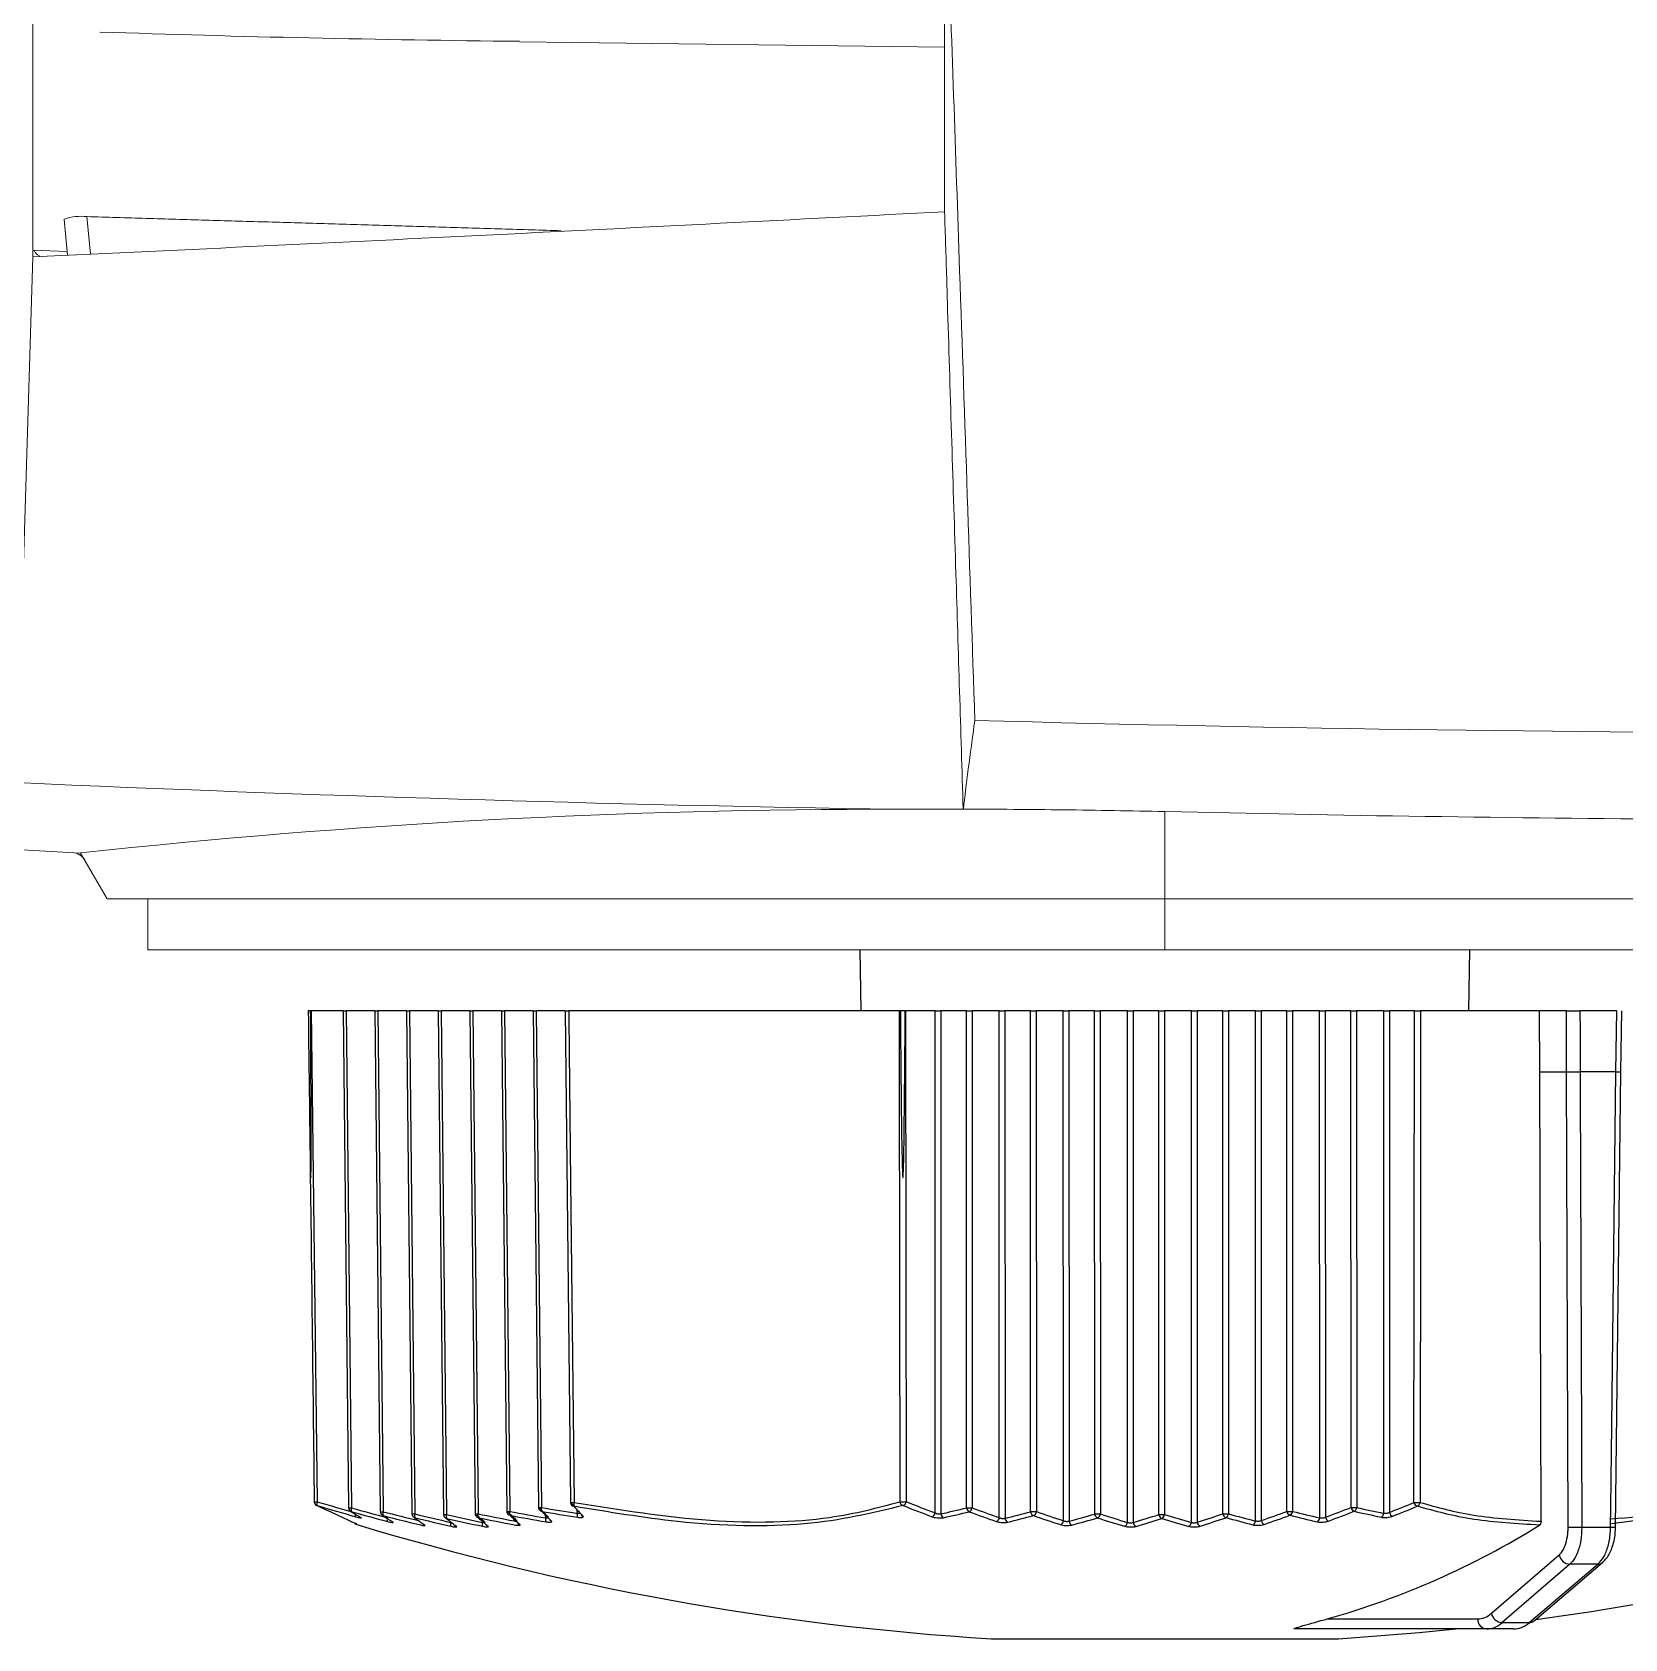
# Model space of a CAD drawing. Extents: x 9.3 to 87, y 1.1 to 68.8.
# Drawn here: x 17.489 to 19.055, y 23.045 to 24.625 of the extents above; entities that cross this region are included whole.
import ezdxf

# ---------------------------------------------------------------- set-up
doc = ezdxf.new("R2010")
doc.units = 0
doc.header["$MEASUREMENT"] = 0
doc.linetypes.add('SLD-Solid', pattern=[0])
doc.layers.add('OBJECT', color=7, linetype='CONTINUOUS')

msp = doc.modelspace()

# ---------------------------------------------------------------- linework, layer by layer
at = {"layer": 'OBJECT', "linetype": 'SLD-Solid', "lineweight": 15}
for p, q in [((17.9678, 24.6157), (18.3859, 24.6104)), ((17.5204, 24.4409), (17.5204, 24.4414)), ((17.5236, 24.4057), (17.5204, 24.4414)), ((17.5204, 24.4409), (17.5235, 24.4057)), ((17.5427, 24.4438), (17.546, 24.4068)), ((17.4737, 23.8871), (17.4894, 24.4041)), ((17.4894, 24.4107), (17.5232, 24.4095)), ((18.4044, 23.861), (18.3399, 23.861)), ((18.6024, 23.8587), (18.6024, 23.7728)), ((17.5363, 23.8179), (17.5624, 23.7728)), ((18.6024, 23.7728), (17.5624, 23.7728)), ((17.6024, 23.7728), (17.6024, 23.7228)), ((19.6224, 23.7728), (18.6024, 23.7728)), ((18.6024, 23.7728), (18.6024, 23.7228)), ((17.6024, 23.7228), (18.6024, 23.7228)), ((18.6024, 23.7228), (19.6024, 23.7228))]:
    msp.add_line(p, q, dxfattribs=at)
at = {"layer": 'OBJECT'}
for p, q in [((18.3024, 23.7228), (18.3034, 23.6628)), ((18.9014, 23.6628), (18.9024, 23.7228)), ((17.7626, 23.6628), (17.7603, 23.6628)), ((17.7626, 23.6628), (17.7631, 23.6628)), ((17.7631, 23.6628), (17.769, 23.18)), ((17.7947, 23.6628), (17.7631, 23.6628)), ((17.7947, 23.6628), (17.7999, 23.1739)), ((17.7947, 23.6628), (17.7976, 23.6628)), ((17.7976, 23.6628), (17.8028, 23.1739)), ((17.8258, 23.6628), (17.7976, 23.6628)), ((17.8258, 23.6628), (17.8311, 23.1702)), ((17.8258, 23.6628), (17.8287, 23.6628)), ((17.8287, 23.6628), (17.8339, 23.1702)), ((17.8569, 23.6628), (17.8287, 23.6628)), ((17.8569, 23.6628), (17.8622, 23.1679)), ((17.8569, 23.6628), (17.8598, 23.6628)), ((17.8598, 23.6628), (17.8651, 23.1679)), ((17.888, 23.6628), (17.8598, 23.6628)), ((17.888, 23.6628), (17.8933, 23.1672)), ((17.888, 23.6628), (17.8909, 23.6628)), ((17.8909, 23.6628), (17.8962, 23.1672)), ((17.9192, 23.6628), (17.8909, 23.6628)), ((17.9192, 23.6628), (17.9244, 23.1681)), ((17.9192, 23.6628), (17.922, 23.6628)), ((17.922, 23.6628), (17.9273, 23.1681)), ((17.9503, 23.6628), (17.922, 23.6628)), ((17.9503, 23.6628), (17.9555, 23.1704)), ((17.9503, 23.6628), (17.9531, 23.6628)), ((17.9531, 23.6628), (17.9584, 23.1704)), ((17.9814, 23.6628), (17.9531, 23.6628)), ((17.9814, 23.6628), (17.9866, 23.1743)), ((17.9814, 23.6628), (17.9843, 23.6628)), ((17.9843, 23.6628), (17.9895, 23.1743)), ((18.0125, 23.6628), (17.9843, 23.6628)), ((18.0127, 23.6628), (18.0181, 23.1793)), ((18.3414, 23.6628), (18.0163, 23.6628)), ((18.3414, 23.6628), (18.3424, 23.6628)), ((18.3471, 23.6628), (18.3424, 23.6628)), ((18.3471, 23.6628), (18.3475, 23.6628)), ((18.3475, 23.6628), (18.3481, 23.18)), ((18.3766, 23.6628), (18.3475, 23.6628)), ((18.3767, 23.169), (18.3766, 23.6628)), ((18.3766, 23.6628), (18.3822, 23.6628)), ((18.3822, 23.6628), (18.3823, 23.1681)), ((18.4074, 23.6628), (18.3822, 23.6628)), ((18.4075, 23.1739), (18.4074, 23.6628)), ((18.4074, 23.6628), (18.413, 23.6628)), ((18.413, 23.6628), (18.4131, 23.1739)), ((18.4396, 23.6628), (18.413, 23.6628)), ((18.4397, 23.1643), (18.4396, 23.6628)), ((18.4396, 23.6628), (18.4452, 23.6628)), ((18.4452, 23.6628), (18.4453, 23.1637)), ((18.4704, 23.6628), (18.4452, 23.6628)), ((18.4705, 23.1702), (18.4704, 23.6628)), ((18.4704, 23.6628), (18.476, 23.6628)), ((18.476, 23.6628), (18.4761, 23.1702)), ((18.5026, 23.6628), (18.476, 23.6628)), ((18.5027, 23.1612), (18.5026, 23.6628)), ((18.5026, 23.6628), (18.5082, 23.6628)), ((18.5082, 23.6628), (18.5083, 23.1609)), ((18.5334, 23.6628), (18.5082, 23.6628)), ((18.5335, 23.1679), (18.5334, 23.6628)), ((18.5334, 23.6628), (18.539, 23.6628)), ((18.539, 23.6628), (18.5391, 23.1679)), ((18.5656, 23.6628), (18.539, 23.6628)), ((18.5657, 23.1596), (18.5656, 23.6628)), ((18.5656, 23.6628), (18.5712, 23.6628)), ((18.5712, 23.6628), (18.5713, 23.1595)), ((18.5964, 23.6628), (18.5712, 23.6628)), ((18.5965, 23.1672), (18.5964, 23.6628)), ((18.5964, 23.6628), (18.602, 23.6628)), ((18.602, 23.6628), (18.6021, 23.1672)), ((18.6286, 23.6628), (18.602, 23.6628)), ((18.6287, 23.1596), (18.6286, 23.6628)), ((18.6286, 23.6628), (18.6342, 23.6628)), ((18.6342, 23.6628), (18.6343, 23.1598)), ((18.6594, 23.6628), (18.6342, 23.6628)), ((18.6595, 23.1681), (18.6594, 23.6628)), ((18.6594, 23.6628), (18.665, 23.6628)), ((18.665, 23.6628), (18.6651, 23.1681)), ((18.6916, 23.6628), (18.665, 23.6628)), ((18.6917, 23.161), (18.6916, 23.6628)), ((18.6916, 23.6628), (18.6972, 23.6628)), ((18.6972, 23.6628), (18.6973, 23.1615)), ((18.7224, 23.6628), (18.6972, 23.6628)), ((18.7225, 23.1704), (18.7224, 23.6628)), ((18.7224, 23.6628), (18.728, 23.6628)), ((18.728, 23.6628), (18.7281, 23.1704)), ((18.7546, 23.6628), (18.728, 23.6628)), ((18.7547, 23.164), (18.7546, 23.6628)), ((18.7546, 23.6628), (18.7602, 23.6628)), ((18.7602, 23.6628), (18.7603, 23.1647)), ((18.7854, 23.6628), (18.7602, 23.6628)), ((18.7855, 23.1743), (18.7854, 23.6628)), ((18.7854, 23.6628), (18.791, 23.6628)), ((18.791, 23.6628), (18.7911, 23.1743)), ((18.8176, 23.6628), (18.791, 23.6628)), ((18.8177, 23.1685), (18.8176, 23.6628)), ((18.8176, 23.6628), (18.8232, 23.6628)), ((18.8232, 23.6628), (18.8233, 23.1695)), ((18.8479, 23.6628), (18.8232, 23.6628)), ((18.8474, 23.1793), (18.8479, 23.6628)), ((18.9708, 23.6628), (18.8539, 23.6628)), ((18.971, 23.6028), (18.9708, 23.6628)), ((18.9972, 23.6628), (18.9708, 23.6628)), ((18.9974, 23.6028), (18.9972, 23.6628)), ((19.0467, 23.6628), (19.0106, 23.6628)), ((19.0509, 23.6028), (19.0516, 23.6628)), ((18.971, 23.6028), (18.9974, 23.6028)), ((18.9989, 23.155), (18.9974, 23.6028)), ((19.046, 23.6028), (19.0109, 23.6028)), ((19.0456, 23.155), (19.0509, 23.6028)), ((17.7689, 23.1762), (17.7684, 23.1764)), ((17.9937, 23.164), (17.9936, 23.1666)), ((18.0247, 23.1685), (18.0247, 23.1718)), ((19.1785, 23.1762), (19.0417, 23.1581)), ((17.9626, 23.161), (17.9626, 23.1629)), ((19.0124, 23.155), (19.0407, 23.155)), ((18.9235, 23.0702), (18.9901, 23.1276)), ((19.0007, 23.1185), (18.9341, 23.0611)), ((18.9608, 23.0611), (19.0283, 23.1185)), ((18.9654, 23.0627), (19.0328, 23.1201)), ((18.9188, 23.0548), (18.7303, 23.0548)), ((18.7621, 23.0647), (18.9101, 23.0647)), ((18.9454, 23.0548), (18.9188, 23.0548)), ((18.9341, 23.0611), (18.9608, 23.0611)), ((18.4316, 23.0451), (18.6868, 23.0451)), ((18.4326, 23.0451), (18.7722, 23.0451)), ((18.6868, 23.0451), (18.7732, 23.0451))]:
    msp.add_line(p, q, dxfattribs=at)
at = {"layer": 'OBJECT', "flags": 128}
for points in [[(18.0163, 23.6628), (18.0164, 23.6548), (18.0167, 23.6228), (18.0182, 23.4948), (18.0216, 23.1793)], [(18.3421, 23.18), (18.3421, 23.188), (18.3421, 23.22), (18.3419, 23.348), (18.3414, 23.6628)], [(18.8539, 23.6628), (18.8539, 23.6548), (18.8539, 23.6228), (18.8538, 23.4948), (18.8534, 23.1793)], [(19.0106, 23.6628), (19.0107, 23.6428), (19.0109, 23.6028)], [(19.046, 23.6028), (19.0463, 23.6228), (19.0467, 23.6628)], [(18.9723, 23.1607), (18.9717, 23.3804), (18.971, 23.6028)], [(19.0109, 23.6028), (19.0109, 23.5828), (19.0112, 23.5028), (19.0124, 23.155)], [(19.0407, 23.155), (19.0409, 23.175), (19.0419, 23.255), (19.046, 23.6028)], [(17.8018, 23.1706), (17.8022, 23.1704), (17.8027, 23.1701)], [(17.8115, 23.1646), (17.8118, 23.1645), (17.8123, 23.1643)], [(17.8425, 23.1604), (17.843, 23.1601), (17.8436, 23.1599)], [(18.7732, 23.0451), (18.8526, 23.0512), (18.8886, 23.0548)]]:
    msp.add_lwpolyline(points, dxfattribs=at)
at = {"layer": 'OBJECT', "linetype": 'SLD-Solid', "lineweight": 15}
for centre, radius, start, end in [((18.1439, 41.9672), 17.3519, 268.05574, 269.41864), ((17.5367, 24.3939), 0.0502, 83.0753, 108.9034), ((17.4989, 24.4131), 0.00853, 197.0901, 271.2254), ((19.3134, 58.0705), 34.2987, 261.47545, 267.03018), ((18.3275, 16.5544), 7.3065, 89.90267, 96.21657), ((17.5275, 23.8033), 0.015, 30.0021, 87.015)]:
    msp.add_arc(centre, radius, start, end, dxfattribs=at)
at = {"layer": 'OBJECT'}
for centre, radius, start, end in [((19.0041, 24.2297), 0.6269, 269.3864, 270.6136), ((19.0501, 23.8652), 0.2624, 269.1099, 270.1702), ((17.7701, 23.18), 0.004, 180.6959, 244.6699), ((17.767, 23.2943), 0.1143, 269.5566, 270.9943), ((17.7733, 23.178), 0.0047, 155.0622, 202.3319), ((18.4901, 25.5823), 2.5118, 253.3153, 254.2172), ((18.4889, 25.5818), 2.5074, 253.3152, 254.2174), ((17.8039, 23.174), 0.004, 180.6123, 237.4396), ((17.8011, 23.2569), 0.083, 269.1628, 271.142), ((17.8072, 23.172), 0.00487, 156.6416, 202.2631), ((17.9602, 23.4167), 0.2926, 237.4285, 239.6329), ((18.4771, 25.5802), 2.5026, 254.3685, 255.2071), ((18.4779, 25.5869), 2.5057, 254.3696, 255.206), ((17.8095, 23.1667), 0.00306, 160.8592, 209.7185), ((17.8351, 23.1702), 0.004, 180.6123, 234.958), ((17.8323, 23.2532), 0.0831, 269.1635, 271.1413), ((17.8348, 23.1698), 0.00358, 234.8767, 255.7038), ((17.8386, 23.1683), 0.00504, 158.1232, 202.1614), ((18.4641, 25.5823), 2.4931, 255.3579, 256.1945), ((18.0165, 23.4266), 0.3179, 234.9465, 237.0354), ((18.4649, 25.5815), 2.4962, 255.3576, 256.1944), ((17.8662, 23.168), 0.004, 180.6123, 232.6112), ((17.8634, 23.2525), 0.0845, 269.1865, 271.13), ((17.866, 23.1676), 0.0036, 232.667, 256.6556), ((17.87, 23.1661), 0.00522, 159.5867, 202.0746), ((18.451, 25.5796), 2.4818, 256.3446, 257.1813), ((17.8973, 23.1673), 0.004, 180.6123, 230.3922), ((17.8945, 23.2518), 0.0845, 269.1865, 271.13), ((17.9013, 23.1655), 0.0054, 160.9946, 202.0511), ((18.4379, 25.5771), 2.47, 257.3309, 258.1682), ((17.9284, 23.1681), 0.004, 180.6123, 228.2934), ((17.9257, 23.2497), 0.0817, 269.1524, 271.1641), ((18.1984, 23.4752), 0.4115, 228.282, 230.0511), ((17.9282, 23.1678), 0.00357, 228.3997, 258.7836), ((17.9326, 23.1664), 0.00558, 162.3786, 202.0348), ((18.4235, 25.5676), 2.4503, 258.3165, 259.1573), ((17.9595, 23.1704), 0.004, 180.6123, 226.3075), ((17.9568, 23.2534), 0.083, 269.1629, 271.1419), ((18.2666, 23.4957), 0.45, 226.2976, 227.9687), ((17.9592, 23.1701), 0.00354, 226.4141, 259.9038), ((17.9639, 23.1688), 0.00576, 163.7374, 202.065), ((18.4132, 25.5791), 2.4513, 259.3078, 260.1454), ((18.2693, 23.4918), 0.4498, 226.2965, 227.9708), ((18.4124, 25.5697), 2.4456, 259.3061, 260.1469), ((17.9906, 23.1743), 0.004, 180.6123, 224.4268), ((17.9878, 23.2588), 0.0845, 269.1865, 271.13), ((18.3389, 23.5194), 0.493, 224.4195, 225.9958), ((17.9903, 23.174), 0.00353, 224.5717, 260.9829), ((17.9952, 23.1728), 0.00595, 165.0701, 202.117), ((18.3993, 25.5713), 2.4318, 260.2983, 261.14), ((18.3415, 23.5152), 0.4925, 224.4172, 225.9975), ((18.3996, 25.5676), 2.4319, 260.2975, 261.1404), ((18.0221, 23.1793), 0.004, 180.637, 222.7083), ((18.0195, 23.3081), 0.1288, 269.3683, 270.9446), ((18.4317, 23.561), 0.5627, 222.7159, 223.2611), ((18.0217, 23.179), 0.00352, 222.9323, 262.0495), ((18.0353, 23.1759), 0.0141, 166.324, 181.7523), ((18.4165, 23.5402), 0.5378, 222.7007, 224.1306), ((18.0306, 23.1671), 0.006, 165.9188, 202.7998), ((18.031, 23.1693), 0.00353, 223.5012, 261.9804), ((18.3465, 23.1804), 0.00444, 185.1739, 249.8208), ((18.3451, 23.4143), 0.2343, 269.2637, 270.7363), ((18.3435, 23.1807), 0.00473, 289.0943, 351.4018), ((18.9182, 24.6165), 1.5501, 248.2996, 249.4328), ((18.9205, 24.6184), 1.5481, 248.2998, 249.4328), ((18.3721, 23.1696), 0.00468, 289.2977, 352.1917), ((18.089, 24.4849), 1.3491, 282.5568, 283.6557), ((18.3868, 23.1683), 0.00449, 183.307, 244.2329), ((18.0916, 24.481), 1.349, 282.5559, 283.6565), ((18.4103, 23.4493), 0.2754, 269.4171, 270.5829), ((18.412, 23.1742), 0.00453, 183.9863, 244.4375), ((18.4084, 23.1746), 0.00471, 290.1944, 352.1577), ((18.9429, 24.6049), 1.5305, 249.6242, 250.6841), ((18.9458, 24.6082), 1.53, 249.625, 250.6837), ((18.1177, 24.4913), 1.3675, 283.8593, 284.9495), ((18.1206, 24.4867), 1.3666, 283.858, 284.9504), ((18.4733, 23.4456), 0.2754, 269.4171, 270.5829), ((18.475, 23.1705), 0.00456, 184.6489, 245.592), ((18.4715, 23.1707), 0.00468, 291.288, 352.8692), ((18.9687, 24.5954), 1.5125, 250.8757, 251.94), ((18.9708, 24.5968), 1.5099, 250.8759, 251.9405), ((18.1467, 24.4963), 1.3836, 285.1505, 286.2344), ((18.5363, 23.4414), 0.2735, 269.4129, 270.5871), ((18.538, 23.1684), 0.00458, 185.2956, 246.7396), ((18.5345, 23.1685), 0.00466, 292.3945, 353.5621), ((18.9964, 24.5865), 1.4905, 252.1313, 253.2022), ((18.1763, 24.499), 1.3965, 286.4314, 287.5124), ((18.5993, 23.4407), 0.2734, 269.4129, 270.5871), ((18.6011, 23.1677), 0.0046, 185.964, 247.8639), ((18.5975, 23.1677), 0.00463, 293.5144, 354.2641), ((19.023, 24.5786), 1.4728, 253.3936, 254.4702), ((18.2033, 24.5095), 1.4169, 287.7074, 288.7803), ((18.6623, 23.4365), 0.2685, 269.402, 270.598), ((18.6641, 23.1686), 0.00463, 186.6335, 248.9792), ((18.6605, 23.1685), 0.00461, 294.6656, 354.9376), ((19.0489, 24.5672), 1.4509, 254.6612, 255.7474), ((18.2301, 24.5201), 1.4367, 288.9746, 290.0408), ((18.2335, 24.5153), 1.4356, 288.9739, 290.0424), ((18.7253, 23.4458), 0.2754, 269.4171, 270.5829), ((18.7271, 23.171), 0.00465, 187.2952, 250.0895), ((18.7235, 23.1708), 0.00459, 295.7957, 355.638), ((19.0749, 24.5616), 1.4381, 255.9398, 257.031), ((19.0783, 24.5691), 1.4418, 255.942, 257.0288), ((18.2559, 24.5329), 1.4582, 290.2376, 291.2966), ((18.7649, 23.1653), 0.00463, 187.2881, 250.9871), ((18.2571, 24.5341), 1.4635, 290.2389, 291.2956), ((18.7883, 23.4477), 0.2734, 269.4129, 270.5871), ((18.7901, 23.1749), 0.00467, 187.9739, 251.1802), ((18.7865, 23.1746), 0.00456, 296.9582, 356.3323), ((19.103, 24.5575), 1.4221, 257.2265, 258.3243), ((19.1054, 24.5609), 1.4218, 257.2274, 258.3239), ((18.8132, 23.1688), 0.00451, 297.1949, 357.0373), ((18.2798, 24.5495), 1.4832, 291.4948, 292.4988), ((18.8279, 23.1702), 0.00465, 187.9542, 252.0779), ((18.2843, 24.5426), 1.4798, 291.4938, 292.5016), ((18.8504, 23.4153), 0.2361, 269.2646, 270.7354), ((18.852, 23.18), 0.00469, 188.6257, 252.249), ((18.849, 23.1797), 0.00445, 290.8199, 354.9379), ((18.6024, 25.7777), 2.7379, 253.0889, 266.4243), ((17.8413, 23.1623), 0.00365, 157.8458, 208.1883), ((18.0754, 23.4392), 0.3463, 232.6011, 234.5776), ((18.453, 25.584), 2.4902, 256.3451, 257.1803), ((17.8756, 23.1606), 0.00359, 234.1205, 256.6749), ((17.8971, 23.1669), 0.00358, 230.4562, 257.7226), ((18.1372, 23.4545), 0.3778, 230.3816, 232.2506), ((18.4393, 25.579), 2.4758, 257.3312, 258.1678), ((17.9053, 23.1579), 0.00526, 160.4511, 202.7626), ((17.9067, 23.1593), 0.00359, 231.6432, 257.6882), ((18.2023, 23.4726), 0.4131, 228.2846, 230.0494), ((18.4256, 25.5734), 2.4601, 258.318, 259.1568), ((17.9366, 23.1579), 0.00544, 161.8565, 202.7283), ((17.9378, 23.1595), 0.00358, 229.4022, 258.7361), ((17.9688, 23.1612), 0.00354, 227.2088, 259.9097), ((17.9993, 23.1625), 0.00581, 164.5883, 202.7471), ((17.9999, 23.1645), 0.00355, 225.3657, 260.8931), ((18.4351, 23.1649), 0.00466, 290.3881, 352.8887), ((18.4498, 23.164), 0.00451, 183.9616, 245.3932), ((18.4981, 23.1617), 0.00463, 291.4961, 353.588), ((18.5128, 23.1612), 0.00453, 184.6141, 246.5442), ((18.1499, 24.4909), 1.3819, 285.1489, 286.2358), ((18.9955, 24.5889), 1.497, 252.1326, 253.2003), ((18.5611, 23.1601), 0.00461, 292.6056, 354.2863), ((18.5758, 23.16), 0.00456, 185.2708, 247.6771), ((18.1773, 24.5012), 1.4028, 286.4328, 287.5105), ((19.0215, 24.5789), 1.4771, 253.3944, 254.4694), ((18.6241, 23.16), 0.00459, 293.7352, 354.9719), ((18.6388, 23.1602), 0.00458, 185.9383, 248.7912), ((18.2055, 24.5082), 1.4195, 287.707, 288.7796), ((19.0475, 24.5683), 1.4558, 254.6628, 255.7468), ((18.6871, 23.1614), 0.00456, 294.8665, 355.6649), ((18.7019, 23.162), 0.0046, 186.606, 249.9039), ((18.7502, 23.1643), 0.00454, 296.0322, 356.3444), ((18.5429, 23.8438), 0.8093, 285.7099, 301.9302), ((18.6024, 25.7777), 2.7379, 277.6549, 286.9098), ((19.0057, 23.7726), 0.6177, 269.3753, 270.6247), ((19.0448, 23.4162), 0.2612, 269.0992, 270.1729), ((19.0014, 23.13), 0.0115, 192.0143, 266.663), ((19.0284, 23.1254), 0.00685, 268.6484, 310.0548), ((18.9348, 23.0726), 0.0115, 192.0147, 266.6624), ((18.9194, 23.0642), 0.0094, 176.7403, 265.7625), ((18.961, 23.068), 0.00688, 268.7396, 309.8198), ((18.4326, 23.0601), 0.015, 266.4243, 270), ((18.7722, 23.0601), 0.015, 270, 273.5757)]:
    msp.add_arc(centre, radius, start, end, dxfattribs=at)
at = {"layer": 'OBJECT', "linetype": 'SLD-Solid', "lineweight": 15}
msp.add_ellipse((-16.1813, 28.0208), major_axis=(44.0055, -1.9284), ratio=0.075723, start_param=5.586972, end_param=5.619237, dxfattribs=at)
at = {"layer": 'OBJECT'}
for centre, major_axis, ratio, start_param, end_param in [((18.6116, 22.7734), (0.8127, 0.1951), 0.35037, 0.950638, 0.989518), ((18.9095, 23.1347), (-0.0007, 0.07), 0.494062, 3.136634, 3.537004), ((18.9182, 23.1348), (-0.0007, 0.08), 0.494071, 3.137253, 3.537624), ((18.9459, 23.1348), (0.0007, 0.08), 0.494071, 3.145932, 3.546303)]:
    msp.add_ellipse(centre, major_axis=major_axis, ratio=ratio, start_param=start_param, end_param=end_param, dxfattribs=at)
at = {"layer": 'OBJECT', "linetype": 'SLD-Solid', "lineweight": 15}
for points, knots in [([(17.4894, 26.0365), (17.4894, 26.0132), (17.4894, 25.99), (17.4894, 25.9438), (17.4894, 25.9209), (17.4894, 25.8527), (17.4894, 25.8079), (17.4894, 25.6756), (17.4894, 25.5902), (17.4894, 25.4661), (17.4894, 25.4255), (17.4894, 25.346), (17.4894, 25.3071), (17.4894, 25.1929), (17.4894, 25.1201), (17.4894, 24.9812), (17.4894, 24.9154), (17.4894, 24.7916), (17.4894, 24.7335), (17.4894, 24.5708), (17.4894, 24.479), (17.4894, 24.4041)], [0, 0, 0, 0, 0.03125, 0.03125, 0.0625, 0.0625, 0.125, 0.125, 0.25, 0.25, 0.3125, 0.3125, 0.375, 0.375, 0.5, 0.5, 0.625, 0.625, 0.75, 0.75, 1, 1, 1, 1]), ([(18.3859, 24.4486), (18.3859, 24.4866), (18.3859, 24.5283), (18.3859, 24.5963), (18.3859, 24.6199), (18.3859, 24.6689), (18.3859, 24.6944), (18.3859, 24.7731), (18.3859, 24.829), (18.3859, 24.9178), (18.3859, 24.9482), (18.3859, 25.0107), (18.3859, 25.0428), (18.3859, 25.1414), (18.3859, 25.21), (18.3859, 25.3173), (18.3859, 25.3538), (18.3859, 25.4283), (18.3859, 25.4663), (18.3859, 25.6594), (18.3859, 25.8235), (18.3859, 25.9972)], [0, 0, 0, 0, 0.125, 0.125, 0.1875, 0.1875, 0.25, 0.25, 0.375, 0.375, 0.4375, 0.4375, 0.5, 0.5, 0.625, 0.625, 0.6875, 0.6875, 0.75, 0.75, 1, 1, 1, 1]), ([(18.3887, 24.7347), (18.3928, 24.62), (18.3968, 24.5052), (18.4007, 24.3905), (18.4058, 24.2431), (18.4107, 24.0957), (18.4156, 23.9483)], [0, 0, 0, 0, 0.01018856, 0.01018856, 0.01018856, 0.02327874, 0.02327874, 0.02327874, 0.02327874]), ([(18.4042, 23.861), (18.4018, 23.9383), (18.3994, 24.0156), (18.397, 24.0929), (18.3943, 24.1791), (18.3916, 24.2652), (18.3889, 24.3513), (18.3883, 24.3729), (18.3876, 24.3944), (18.3869, 24.4159), (18.3866, 24.4267), (18.3862, 24.4375), (18.3859, 24.4482), (18.3859, 24.4484), (18.3859, 24.4485), (18.3859, 24.4486)], [0.02346042, 0.02346042, 0.02346042, 0.02346042, 0.03024555, 0.03024555, 0.03024555, 0.03780694, 0.03780694, 0.03780694, 0.03969728, 0.03969728, 0.03969728, 0.04064246, 0.04064246, 0.04064246, 0.04065345, 0.04065345, 0.04065345, 0.04065345]), ([(18.4044, 23.861), (18.4371, 23.861), (18.4699, 23.8608), (18.5359, 23.86), (18.5691, 23.8594), (18.6024, 23.8587)], [0, 0, 0, 0, 0.5, 0.5, 1, 1, 1, 1])]:
    msp.add_open_spline(points, degree=3, knots=knots, dxfattribs=at)
for points, degree in [([(18.0089, 24.4299), (17.5427, 24.4438)], 1), ([(18.4156, 23.9483), (18.4108, 23.9138), (18.4071, 23.8847), (18.4044, 23.861)], 3), ([(19.3244, 23.9358), (19.0214, 23.9359), (18.7184, 23.9401), (18.4156, 23.9483)], 3), ([(17.4737, 23.8871), (17.763, 23.8742), (18.0517, 23.8655), (18.3399, 23.8609)], 3), ([(18.3399, 23.861), (18.3399, 23.861), (18.3399, 23.8609), (18.3399, 23.8609)], 3), ([(18.4044, 23.861), (18.4043, 23.861), (18.4043, 23.861), (18.4042, 23.861)], 3), ([(18.6024, 23.8587), (18.9439, 23.8509), (19.2848, 23.8487), (19.6252, 23.8521)], 3)]:
    msp.add_open_spline(points, degree=degree, dxfattribs=at)
at = {"layer": 'OBJECT'}
for points, knots in [([(17.7603, 23.6628), (17.7603, 23.6601), (17.7604, 23.6468), (17.7608, 23.6127), (17.7614, 23.571), (17.7619, 23.5348), (17.7622, 23.5167), (17.7624, 23.5077), (17.7625, 23.5032), (17.7626, 23.501), (17.7626, 23.5), (17.7627, 23.4996), (17.7627, 23.4993), (17.7627, 23.4991), (17.7627, 23.4989), (17.7627, 23.4988), (17.7627, 23.4988), (17.7627, 23.4987), (17.7628, 23.4987), (17.7628, 23.4987), (17.7628, 23.4987), (17.7628, 23.4987), (17.7628, 23.4987), (17.7628, 23.4987), (17.7628, 23.4987), (17.7628, 23.4987), (17.7628, 23.4988), (17.7628, 23.4991), (17.7629, 23.5004), (17.763, 23.5056), (17.7631, 23.5266), (17.763, 23.58), (17.7628, 23.6293), (17.7626, 23.6628), (17.7626, 23.6628)], [0, 0, 0, 0, 0.024365, 0.121825, 0.310977, 0.405464, 0.452691, 0.476305, 0.488116, 0.494026, 0.495988, 0.497304, 0.498186, 0.498779, 0.499177, 0.499446, 0.499627, 0.49975, 0.499835, 0.499915, 0.499955, 0.499985, 0.500005, 0.500026, 0.500049, 0.50009, 0.500216, 0.500792, 0.503077, 0.512204, 0.548696, 0.694651, 0.999856, 1, 1, 1, 1]), ([(18.0127, 23.6628), (18.0127, 23.6628), (18.0127, 23.6628), (18.013, 23.6628), (18.0137, 23.6628), (18.0148, 23.6628), (18.0157, 23.6628), (18.0162, 23.6628), (18.0163, 23.6628)], [0, 0, 0, 0, 0.044754, 0.275172, 0.505534, 0.735905, 0.966268, 1, 1, 1, 1]), ([(18.3424, 23.6628), (18.3424, 23.6601), (18.3425, 23.6468), (18.3428, 23.6127), (18.3432, 23.571), (18.3437, 23.5348), (18.3441, 23.5167), (18.3443, 23.5077), (18.3445, 23.5032), (18.3446, 23.501), (18.3447, 23.5), (18.3447, 23.4996), (18.3448, 23.4993), (18.3448, 23.4991), (18.3448, 23.4989), (18.3448, 23.4988), (18.3449, 23.4988), (18.3449, 23.4987), (18.3449, 23.4987), (18.3449, 23.4987), (18.3449, 23.4987), (18.3449, 23.4987), (18.3449, 23.4987), (18.3449, 23.4987), (18.3449, 23.4987), (18.345, 23.4987), (18.345, 23.4988), (18.3451, 23.4991), (18.3452, 23.5004), (18.3455, 23.5056), (18.346, 23.5266), (18.3465, 23.58), (18.3471, 23.6293), (18.3471, 23.6628), (18.3471, 23.6628)], [0, 0, 0, 0, 0.024365, 0.121825, 0.310977, 0.405464, 0.452691, 0.476305, 0.488116, 0.494026, 0.495988, 0.497304, 0.498186, 0.498779, 0.499177, 0.499445, 0.499627, 0.49975, 0.499835, 0.499915, 0.499955, 0.499984, 0.500005, 0.500025, 0.50005, 0.500091, 0.500216, 0.500792, 0.503078, 0.512204, 0.548696, 0.694651, 0.999856, 1, 1, 1, 1]), ([(18.8479, 23.6628), (18.8482, 23.6628), (18.8489, 23.6628), (18.8502, 23.6628), (18.8516, 23.6628), (18.8529, 23.6628), (18.8536, 23.6628), (18.8539, 23.6628), (18.8539, 23.6628)], [0, 0, 0, 0, 0.194318, 0.388642, 0.582921, 0.777221, 0.971506, 1, 1, 1, 1]), ([(18.9972, 23.6628), (18.9979, 23.6628), (18.9992, 23.6628), (19.0022, 23.6628), (19.0055, 23.6628), (19.0084, 23.6628), (19.01, 23.6628), (19.0106, 23.6628)], [0, 0, 0, 0, 0.2180558, 0.4360815, 0.6541004, 0.8721196, 1, 1, 1, 1]), ([(17.7615, 23.5633), (17.7616, 23.5524), (17.7632, 23.4246), (17.7647, 23.2968), (17.7661, 23.18)], [0, 0, 0, 0, 0.0854405, 1, 1, 1, 1]), ([(17.7689, 23.1762), (17.7871, 23.1677), (17.8116, 23.1561), (17.8074, 23.1584), (17.8063, 23.159)], [0, 0, 0, 0, 0.7412014, 1, 1, 1, 1]), ([(17.8069, 23.1652), (17.8077, 23.1649), (17.8094, 23.1645), (17.8113, 23.1641), (17.8125, 23.1639), (17.8128, 23.164), (17.8125, 23.1642), (17.8123, 23.1643)], [0, 0, 0, 0, 0.220307, 0.440955, 0.65357, 0.859044, 1, 1, 1, 1]), ([(17.8115, 23.1646), (17.8114, 23.1647), (17.8114, 23.1647), (17.8112, 23.1649), (17.8109, 23.165), (17.8108, 23.1652), (17.8108, 23.1652)], [0, 0, 0, 0, 0.257468, 0.588529, 0.988545, 1, 1, 1, 1]), ([(18.345, 23.1762), (18.3147, 23.1688), (18.254, 23.154), (18.1358, 23.1564), (18.0556, 23.1698), (18.0212, 23.1755)], [0, 0, 0, 0, 0.363639, 0.72762, 1, 1, 1, 1]), ([(18.0216, 23.1793), (18.067, 23.172), (18.1578, 23.1576), (18.2692, 23.1605), (18.3202, 23.1741), (18.3421, 23.18)], [0, 0, 0, 0, 0.362852, 0.726037, 1, 1, 1, 1]), ([(18.0276, 23.1688), (18.0275, 23.1687), (18.0273, 23.1683), (18.0266, 23.1682), (18.0257, 23.1683), (18.025, 23.1685), (18.0247, 23.1685)], [0, 0, 0, 0, 0.296446, 0.569005, 0.807131, 1, 1, 1, 1]), ([(18.025, 23.1648), (18.0258, 23.1646), (18.0274, 23.1644), (18.0293, 23.1644), (18.0305, 23.1647), (18.0309, 23.1652), (18.0306, 23.1656), (18.0305, 23.1658)], [0, 0, 0, 0, 0.206482, 0.413099, 0.61728, 0.82415, 1, 1, 1, 1]), ([(18.3736, 23.1652), (18.3743, 23.1649), (18.3757, 23.1645), (18.3784, 23.1641), (18.3811, 23.1639), (18.3833, 23.164), (18.3844, 23.1642), (18.3848, 23.1643)], [0, 0, 0, 0, 0.220306, 0.440947, 0.653557, 0.859056, 1, 1, 1, 1]), ([(18.3823, 23.1681), (18.382, 23.1679), (18.3814, 23.1677), (18.3803, 23.1677), (18.3791, 23.1678), (18.378, 23.1682), (18.3772, 23.1686), (18.3768, 23.1689), (18.3767, 23.169)], [0, 0, 0, 0, 0.183778, 0.3680983, 0.5435289, 0.7220413, 0.9199214, 1, 1, 1, 1]), ([(18.7603, 23.1647), (18.7599, 23.1645), (18.7593, 23.1641), (18.7579, 23.1637), (18.7566, 23.1636), (18.7555, 23.1637), (18.7549, 23.1639), (18.7547, 23.164)], [0, 0, 0, 0, 0.227319, 0.455896, 0.655468, 0.833734, 1, 1, 1, 1]), ([(18.8152, 23.1648), (18.8159, 23.1646), (18.8173, 23.1644), (18.8198, 23.1644), (18.8224, 23.1647), (18.8247, 23.1652), (18.8259, 23.1656), (18.8265, 23.1658)], [0, 0, 0, 0, 0.206486, 0.413113, 0.617274, 0.82417, 1, 1, 1, 1]), ([(18.8233, 23.1695), (18.8229, 23.1693), (18.8222, 23.1688), (18.8209, 23.1683), (18.8195, 23.1682), (18.8184, 23.1683), (18.8179, 23.1685), (18.8177, 23.1685)], [0, 0, 0, 0, 0.23605, 0.473509, 0.677523, 0.855675, 1, 1, 1, 1]), ([(18.971, 23.1569), (18.9486, 23.1582), (18.9031, 23.161), (18.8683, 23.1706), (18.8506, 23.1755)], [0, 0, 0, 0, 0.490069, 1, 1, 1, 1]), ([(18.8534, 23.1793), (18.8702, 23.1745), (18.9045, 23.1649), (18.9494, 23.1621), (18.9723, 23.1607)], [0, 0, 0, 0, 0.490257, 1, 1, 1, 1]), ([(19.041, 23.1632), (19.0773, 23.1658), (19.1222, 23.1691), (19.1691, 23.1782), (19.178, 23.18)], [0, 0, 0, 0, 0.808587, 1, 1, 1, 1]), ([(17.8381, 23.1605), (17.8389, 23.1603), (17.8406, 23.1599), (17.8425, 23.1595), (17.8437, 23.1594), (17.844, 23.1596), (17.8437, 23.1598), (17.8436, 23.1599)], [0, 0, 0, 0, 0.218091, 0.43652, 0.647664, 0.853083, 1, 1, 1, 1]), ([(17.8693, 23.1574), (17.8701, 23.1572), (17.8718, 23.1568), (17.8737, 23.1565), (17.8748, 23.1565), (17.8752, 23.1567), (17.8749, 23.1569), (17.8747, 23.1571)], [0, 0, 0, 0, 0.215978, 0.432247, 0.642001, 0.847437, 1, 1, 1, 1]), ([(17.9005, 23.1558), (17.9013, 23.1557), (17.9029, 23.1553), (17.9048, 23.1551), (17.906, 23.1551), (17.9063, 23.1553), (17.9061, 23.1556), (17.9059, 23.1557)], [0, 0, 0, 0, 0.213944, 0.428148, 0.636606, 0.842137, 1, 1, 1, 1]), ([(17.9336, 23.159), (17.9335, 23.159), (17.9333, 23.159), (17.9326, 23.1591), (17.9319, 23.1594), (17.9315, 23.1596), (17.9315, 23.1596)], [0, 0, 0, 0, 0.104714, 0.518037, 0.947215, 1, 1, 1, 1]), ([(17.9316, 23.1558), (17.9324, 23.1556), (17.9341, 23.1553), (17.936, 23.1551), (17.9371, 23.1552), (17.9375, 23.1555), (17.9372, 23.1558), (17.9371, 23.156)], [0, 0, 0, 0, 0.211967, 0.424177, 0.631449, 0.837159, 1, 1, 1, 1]), ([(17.9651, 23.1606), (17.9649, 23.1606), (17.9645, 23.1605), (17.9636, 23.1607), (17.9629, 23.1609), (17.9626, 23.161)], [0, 0, 0, 0, 0.334698, 0.659054, 1, 1, 1, 1]), ([(17.9628, 23.1572), (17.9636, 23.1571), (17.9652, 23.1568), (17.9671, 23.1567), (17.9683, 23.1568), (17.9687, 23.1572), (17.9684, 23.1575), (17.9682, 23.1577)], [0, 0, 0, 0, 0.2100802, 0.4203702, 0.6265066, 0.8325098, 1, 1, 1, 1]), ([(17.9964, 23.1639), (17.9963, 23.1639), (17.9962, 23.1637), (17.9956, 23.1636), (17.9947, 23.1637), (17.994, 23.1639), (17.9937, 23.164)], [0, 0, 0, 0, 0.174796, 0.477451, 0.74784, 1, 1, 1, 1]), ([(17.9939, 23.1602), (17.9947, 23.1601), (17.9963, 23.1599), (17.9982, 23.1598), (17.9994, 23.16), (17.9998, 23.1604), (17.9995, 23.1608), (17.9994, 23.161)], [0, 0, 0, 0, 0.20825, 0.416669, 0.621783, 0.828191, 1, 1, 1, 1]), ([(18.4367, 23.1605), (18.4374, 23.1603), (18.4388, 23.1599), (18.4415, 23.1595), (18.4441, 23.1594), (18.4464, 23.1596), (18.4475, 23.1598), (18.4479, 23.1599)], [0, 0, 0, 0, 0.218108, 0.436517, 0.647668, 0.853063, 1, 1, 1, 1]), ([(18.4453, 23.1637), (18.445, 23.1636), (18.4444, 23.1633), (18.4432, 23.1632), (18.4421, 23.1633), (18.4409, 23.1636), (18.4402, 23.164), (18.4398, 23.1643), (18.4397, 23.1643)], [0, 0, 0, 0, 0.189863, 0.380406, 0.559423, 0.737674, 0.932075, 1, 1, 1, 1]), ([(18.4998, 23.1574), (18.5005, 23.1572), (18.5019, 23.1568), (18.5045, 23.1565), (18.5072, 23.1565), (18.5094, 23.1567), (18.5105, 23.1569), (18.511, 23.1571)], [0, 0, 0, 0, 0.215973, 0.432248, 0.642005, 0.847446, 1, 1, 1, 1]), ([(18.5083, 23.1609), (18.508, 23.1607), (18.5074, 23.1604), (18.5062, 23.1603), (18.505, 23.1603), (18.5039, 23.1606), (18.5031, 23.1609), (18.5028, 23.1612), (18.5027, 23.1612)], [0, 0, 0, 0, 0.196448, 0.393669, 0.576487, 0.754633, 0.9458, 1, 1, 1, 1]), ([(18.5629, 23.1558), (18.5636, 23.1557), (18.565, 23.1553), (18.5676, 23.1551), (18.5702, 23.1551), (18.5725, 23.1553), (18.5736, 23.1556), (18.5741, 23.1557)], [0, 0, 0, 0, 0.21395, 0.428133, 0.6366, 0.842156, 1, 1, 1, 1]), ([(18.5713, 23.1595), (18.571, 23.1594), (18.5704, 23.1591), (18.5691, 23.1589), (18.5679, 23.1589), (18.5668, 23.1591), (18.5661, 23.1594), (18.5657, 23.1596), (18.5657, 23.1596)], [0, 0, 0, 0, 0.203511, 0.407852, 0.594693, 0.772813, 0.960916, 1, 1, 1, 1]), ([(18.626, 23.1558), (18.6267, 23.1556), (18.628, 23.1553), (18.6306, 23.1551), (18.6333, 23.1552), (18.6356, 23.1555), (18.6367, 23.1558), (18.6372, 23.156)], [0, 0, 0, 0, 0.211968, 0.424178, 0.631441, 0.837166, 1, 1, 1, 1]), ([(18.6343, 23.1598), (18.634, 23.1596), (18.6333, 23.1592), (18.6321, 23.159), (18.6308, 23.1589), (18.6297, 23.1591), (18.629, 23.1594), (18.6287, 23.1596), (18.6287, 23.1596)], [0, 0, 0, 0, 0.211054, 0.423027, 0.61398, 0.792204, 0.977265, 1, 1, 1, 1]), ([(18.6891, 23.1572), (18.6897, 23.1571), (18.6911, 23.1568), (18.6937, 23.1567), (18.6963, 23.1568), (18.6986, 23.1572), (18.6998, 23.1575), (18.7003, 23.1577)], [0, 0, 0, 0, 0.210098, 0.420364, 0.626511, 0.832522, 1, 1, 1, 1]), ([(18.6973, 23.1615), (18.697, 23.1613), (18.6963, 23.1609), (18.695, 23.1606), (18.6937, 23.1605), (18.6926, 23.1607), (18.692, 23.1609), (18.6917, 23.161)], [0, 0, 0, 0, 0.218952, 0.439045, 0.634294, 0.812606, 1, 1, 1, 1]), ([(18.7521, 23.1602), (18.7528, 23.1601), (18.7542, 23.1599), (18.7568, 23.1598), (18.7594, 23.16), (18.7617, 23.1604), (18.7628, 23.1608), (18.7634, 23.161)], [0, 0, 0, 0, 0.208243, 0.416674, 0.621776, 0.82818, 1, 1, 1, 1]), ([(18.9723, 23.1607), (18.9723, 23.1603), (18.9723, 23.1594), (18.9719, 23.1582), (18.9715, 23.1573), (18.9711, 23.157), (18.971, 23.1569)], [0, 0, 0, 0, 0.265477, 0.531012, 0.796915, 1, 1, 1, 1]), ([(18.9901, 23.1276), (18.9916, 23.1293), (18.9945, 23.1325), (18.9975, 23.1408), (18.9988, 23.1487), (18.9989, 23.1535), (18.9989, 23.155)], [0, 0, 0, 0, 0.290273, 0.580547, 0.870779, 1, 1, 1, 1]), ([(19.0124, 23.155), (19.0122, 23.1505), (19.0118, 23.1415), (19.0084, 23.1297), (19.0044, 23.1222), (19.0016, 23.1194), (19.0007, 23.1185)], [0, 0, 0, 0, 0.290211, 0.58042, 0.870646, 1, 1, 1, 1]), ([(19.0283, 23.1185), (19.0303, 23.1207), (19.0343, 23.125), (19.0385, 23.136), (19.0404, 23.1465), (19.0406, 23.153), (19.0407, 23.155)], [0, 0, 0, 0, 0.290274, 0.580545, 0.870786, 1, 1, 1, 1]), ([(19.0327, 23.1204), (19.0341, 23.1216), (19.0382, 23.1253), (19.0426, 23.1348), (19.0454, 23.1456), (19.0454, 23.1527), (19.0454, 23.1546)], [0, 0, 0, 0, 0.176478, 0.492884, 0.864462, 1, 1, 1, 1]), ([(18.7303, 23.0548), (18.7302, 23.0548), (18.7299, 23.0548), (18.7296, 23.0548), (18.7293, 23.0549), (18.73, 23.0555), (18.7378, 23.058), (18.7494, 23.0612), (18.76, 23.0641), (18.7621, 23.0647)], [0, 0, 0, 0, 0.004728, 0.010529, 0.020795, 0.054721, 0.214261, 0.848441, 1, 1, 1, 1])]:
    msp.add_open_spline(points, degree=3, knots=knots, dxfattribs=at)

doc.saveas('drawing.dxf')
